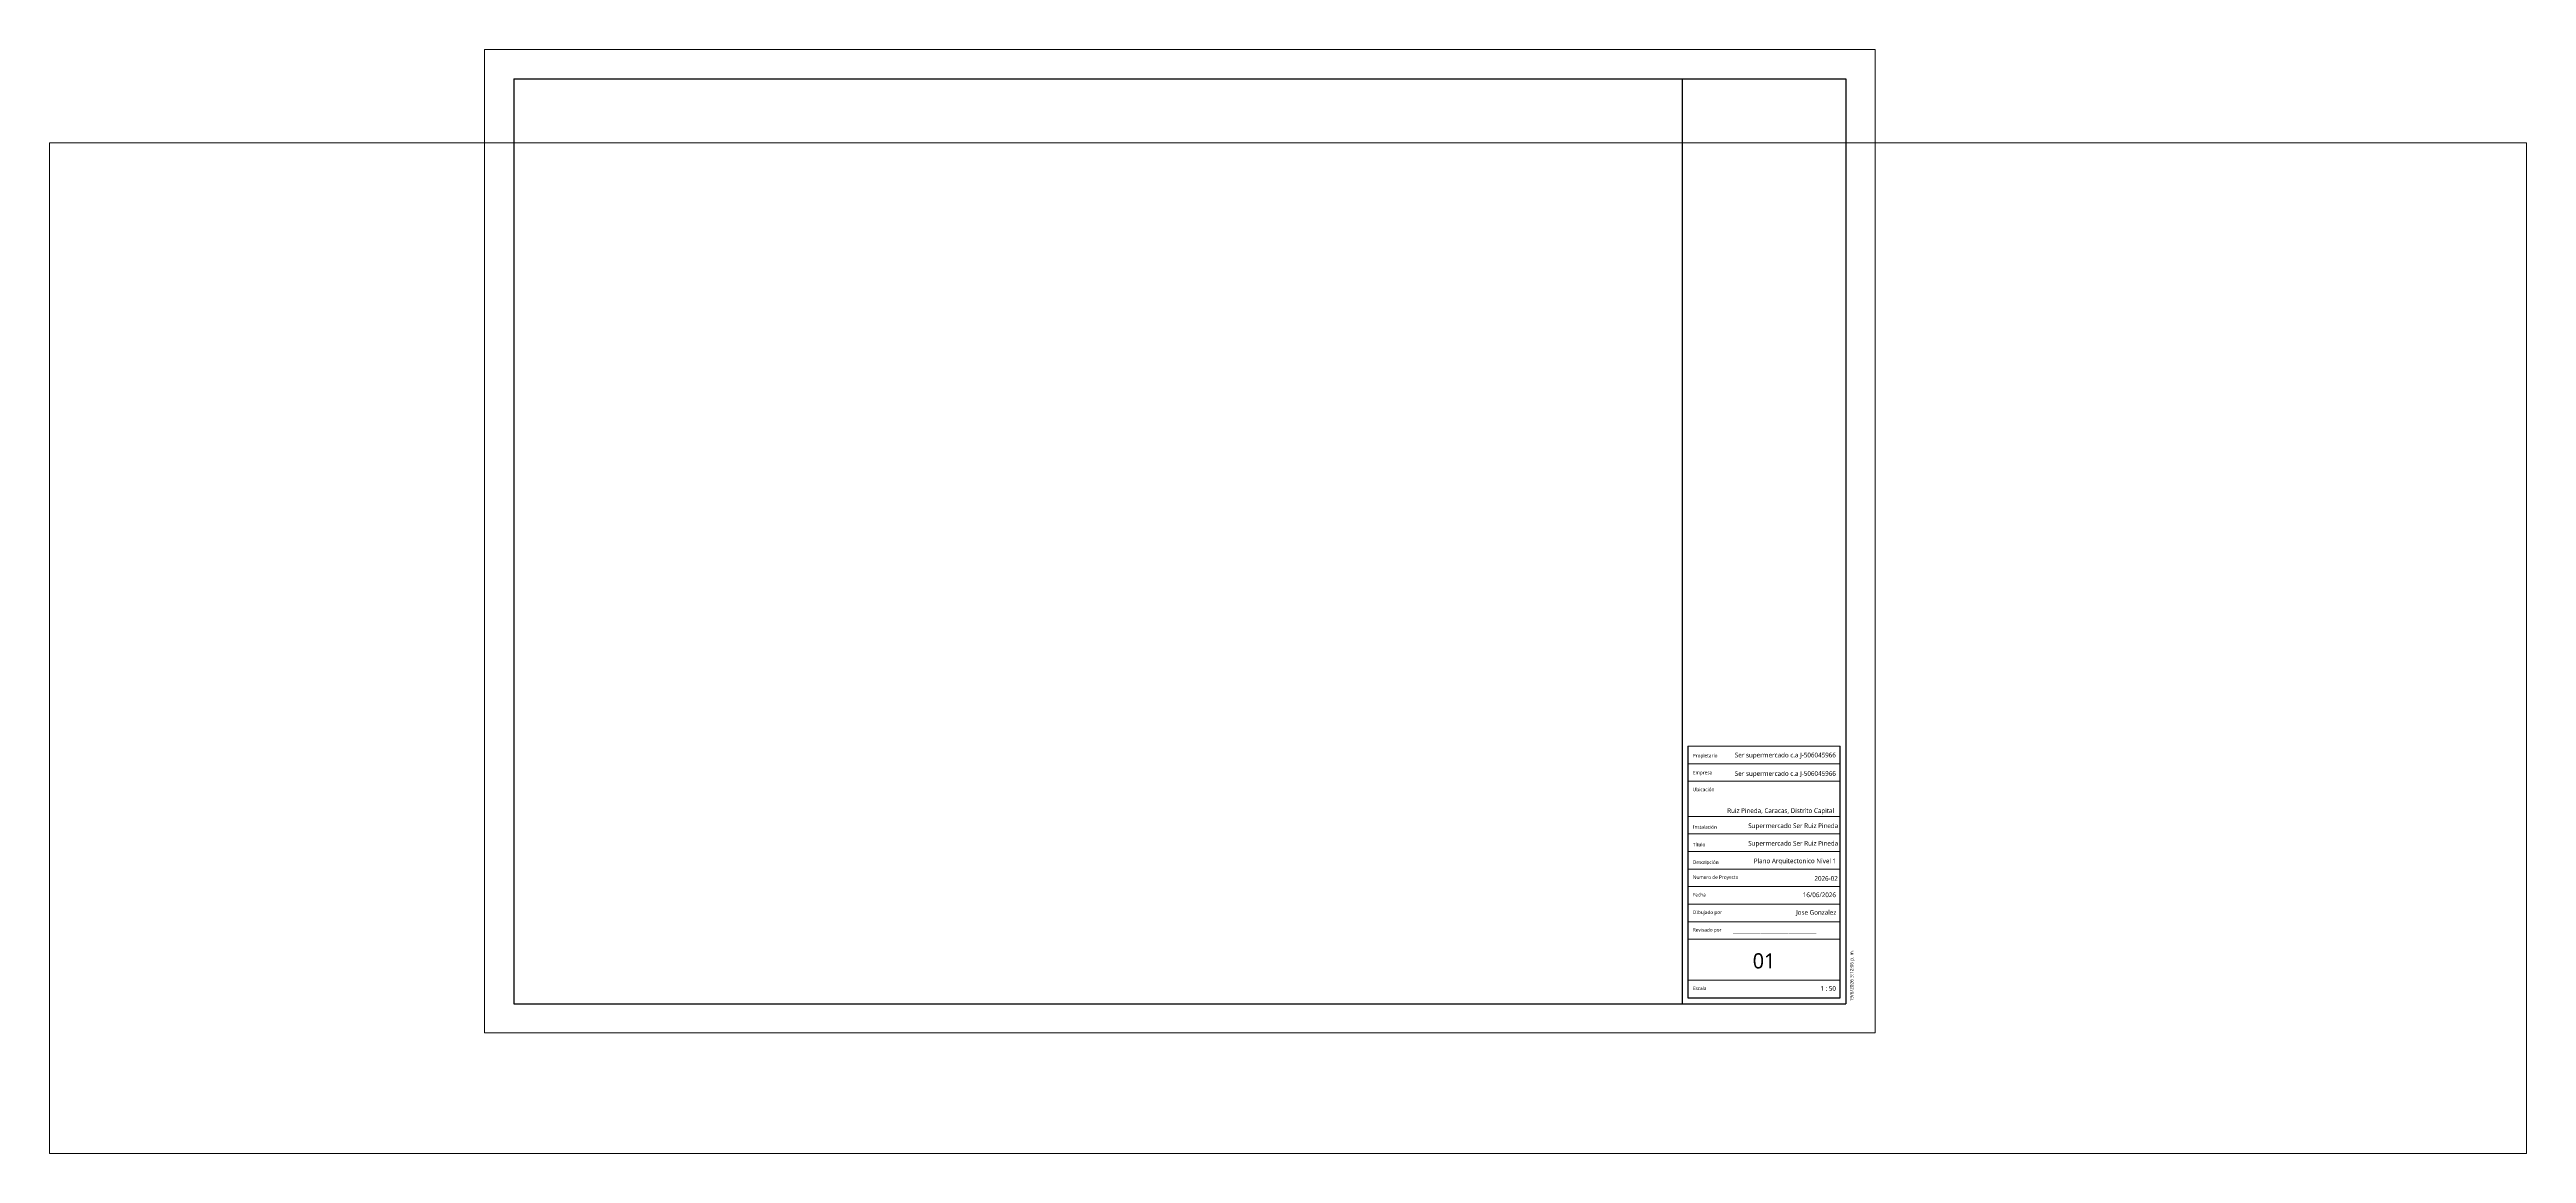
# Paper-space layout 'Layout1' of a CAD drawing. Header units: millimetres. Extents: x -372 to 1744, y -103 to 840.
import ezdxf

# ---------------------------------------------------------------- set-up
doc = ezdxf.new("R2010")
doc.units = ezdxf.units.MM
for name, color, linetype, lineweight in [('G-ANNO-TTLB', 7, 'Continuous', 9), ('G-ANNO-TTLB-MEDM', 7, 'Continuous', 25), ('G-ANNO-TTLB-THIN', 7, 'Continuous', 9)]:
    doc.layers.add(name, color=color, linetype=linetype, lineweight=lineweight)
doc.styles.add('Trebuchet MS', font='trebuc.ttf', dxfattribs={"height": 3})
doc.styles.add('Trebuchet MS_1', font='trebuc.ttf', dxfattribs={"height": 4})
doc.styles.add('Trebuchet MS_2', font='trebuc.ttf', dxfattribs={"height": 13})

# ---------------------------------------------------------------- blocks, each defined once
blk = doc.blocks.new('Plantilla A0 Metrica JSL - Plantilla A0 Metrica JSL-491367-Supermercado Ser Ruiz Pineda')
at = {"layer": 'G-ANNO-TTLB-MEDM'}
for p, q in [((25, 815), (1163, 815)), ((25, 815), (25, 25)), ((1023, 815), (1023, 25)), ((1163, 815), (1163, 25)), ((1028, 245), (1028, 30)), ((1158, 30), (1158, 245)), ((25, 25), (1163, 25)), ((1028, 30), (1158, 30))]:
    blk.add_line(p, q, dxfattribs=at)
at = {"layer": 'G-ANNO-TTLB-THIN'}
for p, q in [((1188, 840), (0, 840)), ((0, 840), (0, 0)), ((1188, 0), (1188, 840)), ((1028, 245), (1158, 245)), ((1028, 230), (1158, 230)), ((1028, 215), (1158, 215)), ((1028, 185), (1158, 185)), ((1028, 170), (1158, 170)), ((1028, 155), (1158, 155)), ((1028, 140), (1158, 140)), ((1028, 125), (1158, 125)), ((1028, 110), (1158, 110)), ((1028, 95), (1158, 95)), ((1028, 80), (1158, 80)), ((1028, 45), (1158, 45)), ((0, 0), (1188, 0))]:
    blk.add_line(p, q, dxfattribs=at)
at = {"layer": 'G-ANNO-TTLB', "char_height": 3, "attachment_point": 1, "style": 'Trebuchet MS', "bg_fill": 3, "box_fill_scale": 1.25, "bg_fill_color": 256, "bg_fill_true_color": 13158600, "bg_fill_transparency": 0}
for s, insert, width in [('Propietario', (1032.3, 238.4), 25.654), ('Instalación', (1032.3, 177.4), 24.852), ('Revisado por', (1032.3, 89.6), 29.262), ('Escala', (1032.3, 39.6), 14.35)]:
    blk.add_mtext(s, dxfattribs=dict(at, insert=insert, width=width))
for s, insert, width in [('Empresa', (1032.3, 223.9), 19.481), ('Título', (1032.3, 162.4), 13.468), ('DIbujado por', (1032.3, 104.6), 29.582)]:
    blk.add_mtext(s, dxfattribs=dict(at, insert=insert, width=width))
for s, insert, width in [('Ubicación', (1032.3, 209.5), 22.527), ('Fecha', (1032.3, 119.6), 13.629)]:
    blk.add_mtext(s, dxfattribs=dict(at, insert=insert, width=width))
at = {"layer": 'G-ANNO-TTLB', "insert": (1032.3, 134.6), "char_height": 3, "width": 46.899, "attachment_point": 1, "style": 'Trebuchet MS', "bg_fill": 3, "box_fill_scale": 1.25, "bg_fill_color": 256, "bg_fill_true_color": 13158600, "bg_fill_transparency": 0}
blk.add_mtext('Numero de Proyecto', dxfattribs=at)
at = {"layer": 'G-ANNO-TTLB', "insert": (1032.3, 147.4), "char_height": 3, "width": 26.456, "attachment_point": 1, "style": 'Trebuchet MS', "bg_fill": 3, "box_fill_scale": 1.25, "bg_fill_color": 256, "bg_fill_true_color": 13158600, "bg_fill_transparency": 0}
blk.add_mtext('Descripción', dxfattribs=at)

psp = doc.layouts.get("Layout1")

# ---------------------------------------------------------------- viewports
at = {"layer": '0'}
psp.add_viewport(center=(686.4, 328.7), size=(2115.9, 863.208), view_center_point=(686.4, 328.7), view_height=863.208, dxfattribs=at)

# ---------------------------------------------------------------- next in the draw order: block references
at = {"layer": 'G-ANNO-TTLB'}
psp.add_blockref('Plantilla A0 Metrica JSL - Plantilla A0 Metrica JSL-491367-Supermercado Ser Ruiz Pineda', (0, 0), dxfattribs=at)

# ---------------------------------------------------------------- next in the draw order: texts
at = {"layer": 'G-ANNO-TTLB', "attachment_point": 1}
for s, insert, char_height, width, style in [('Ser supermercado c.a J-506045966', (1068.1, 239.4), 4, 106.544, 'Trebuchet MS_1'), ('Ser supermercado c.a J-506045966', (1068.1, 223.6), 4, 106.544, 'Trebuchet MS_1'), ('Ruiz Pineda, Caracas, Distrito Capital', (1061.6, 191.9), 4, 114.401, 'Trebuchet MS_1'), ('Supermercado Ser Ruiz Pineda', (1079.6, 179), 4, 92.595, 'Trebuchet MS_1'), ('Supermercado Ser Ruiz Pineda', (1079.6, 164), 4, 92.595, 'Trebuchet MS_1'), ('Plano Arquitectonico Nivel 1', (1084.3, 149), 4, 86.823, 'Trebuchet MS_1'), ('2026-02', (1136.1, 134), 4, 24.131, 'Trebuchet MS_1'), ('16/06/2026', (1126.2, 120), 4, 36.076, 'Trebuchet MS_1'), ('______________________________', (1066.7, 90), 4, 108.228, 'Trebuchet MS_1'), ('Jose Gonzalez', (1120.4, 105), 4, 43.131, 'Trebuchet MS_1'), ('01', (1083.4, 68.1), 13, 23.089, 'Trebuchet MS_2'), (' 1 : 50', (1139.8, 40), 4, 19.561, 'Trebuchet MS_1')]:
    psp.add_mtext(s, dxfattribs=dict(at, insert=insert, char_height=char_height, width=width, style=style))
at = {"layer": 'G-ANNO-TTLB', "insert": (1166.4, 27), "char_height": 3, "width": 55.82, "attachment_point": 1, "rotation": 90, "line_spacing_factor": 1.048425, "style": 'Trebuchet MS'}
psp.add_mtext('19/6/2026 3:12:06 p.\xa0m.', dxfattribs=at)

doc.saveas('drawing.dxf')
